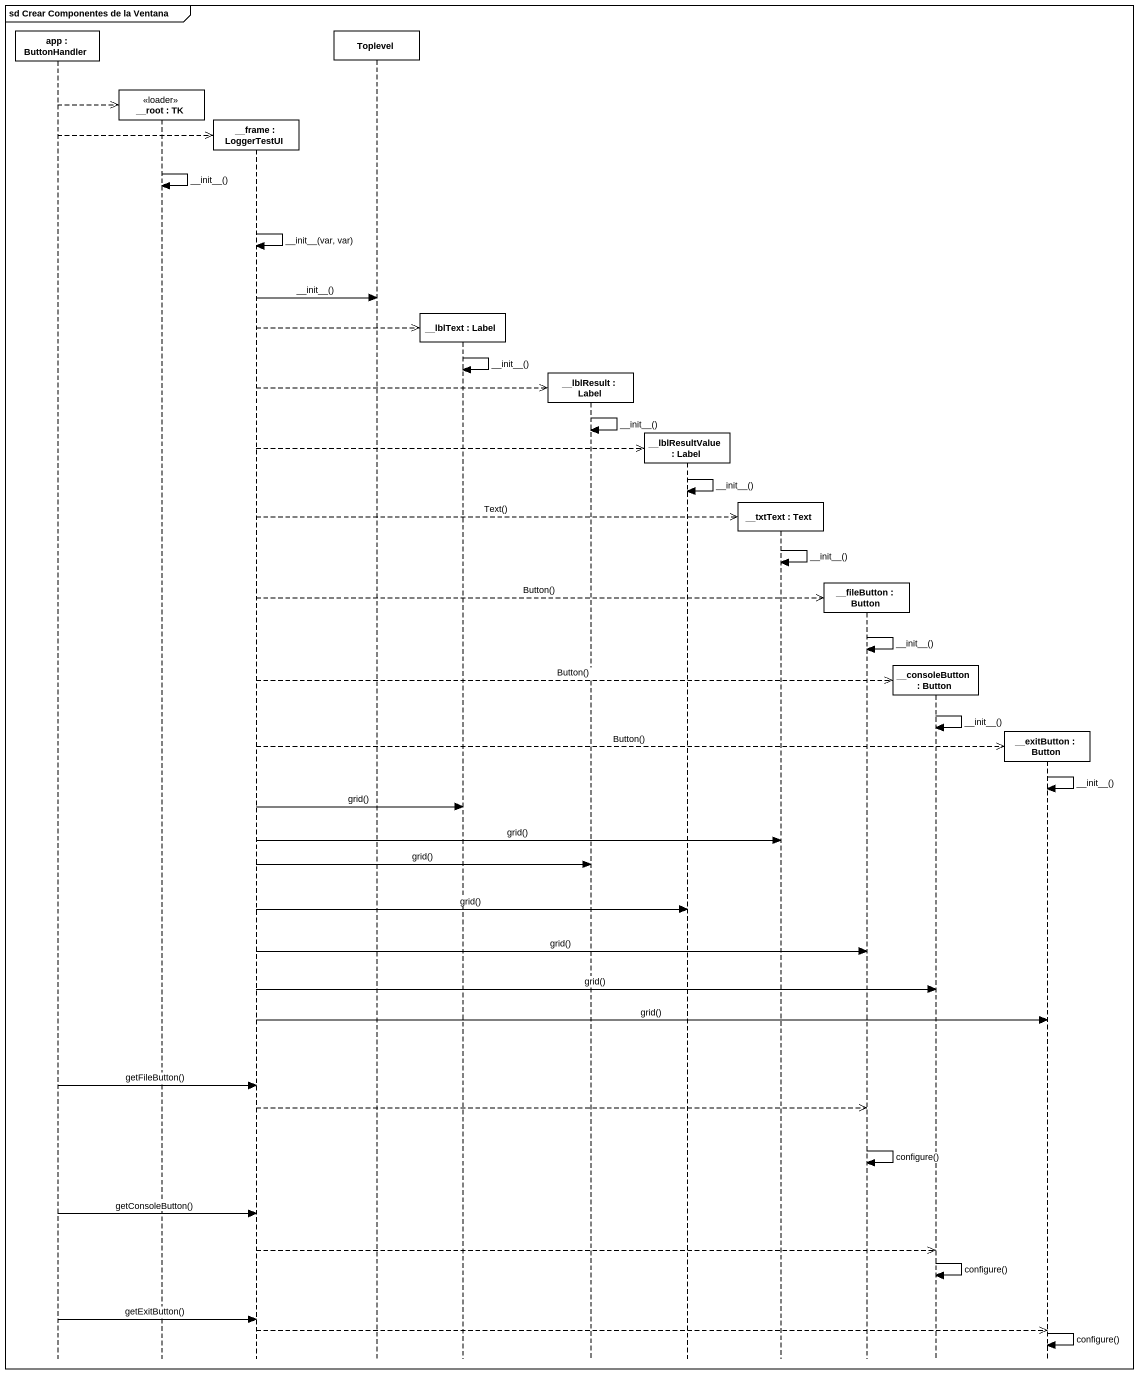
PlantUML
@startuml
mainframe sd Crear Componentes de la Ventana
hide footbox
participant "app : ButtonHandler" as app
participant "__root : TK" as root <<loader>>
participant "__frame : LoggerTestUI" as frame_
participant Toplevel
participant "__lblText : Label" as lblText
participant "__lblResult : Label" as lblResult
participant "__lblResultValue : Label" as lblResultValue
participant "__txtText : Text" as txtText
participant "__fileButton : Button" as fileButton
participant "__consoleButton : Button" as consoleButton
participant "__exitButton : Button" as exitButton

app -->> root **
app -->> frame_ **
root -> root : ~__init~__()
frame_ -> frame_ : ~__init~__(var, var)
frame_ -> Toplevel : ~__init~__()
frame_ -->> lblText **
lblText -> lblText : ~__init~__()
frame_ -->> lblResult **
lblResult -> lblResult : ~__init~__()
frame_ -->> lblResultValue **
lblResultValue -> lblResultValue : ~__init~__()
frame_ -->> txtText ** : Text()
txtText -> txtText : ~__init~__()
frame_ -->> fileButton ** : Button()
fileButton -> fileButton : ~__init~__()
frame_ -->> consoleButton ** : Button()
consoleButton -> consoleButton : ~__init~__()
frame_ -->> exitButton ** : Button()
exitButton -> exitButton : ~__init~__()
frame_ -> lblText : grid()
frame_ -> txtText : grid()
frame_ -> lblResult : grid()
frame_ -> lblResultValue : grid()
frame_ -> fileButton : grid()
frame_ -> consoleButton : grid()
frame_ -> exitButton : grid()
app -> frame_ : getFileButton()
frame_ -->> fileButton
fileButton -> fileButton : configure()
app -> frame_ : getConsoleButton()
frame_ -->> consoleButton
consoleButton -> consoleButton : configure()
app -> frame_ : getExitButton()
frame_ -->> exitButton
exitButton -> exitButton : configure()
@enduml
